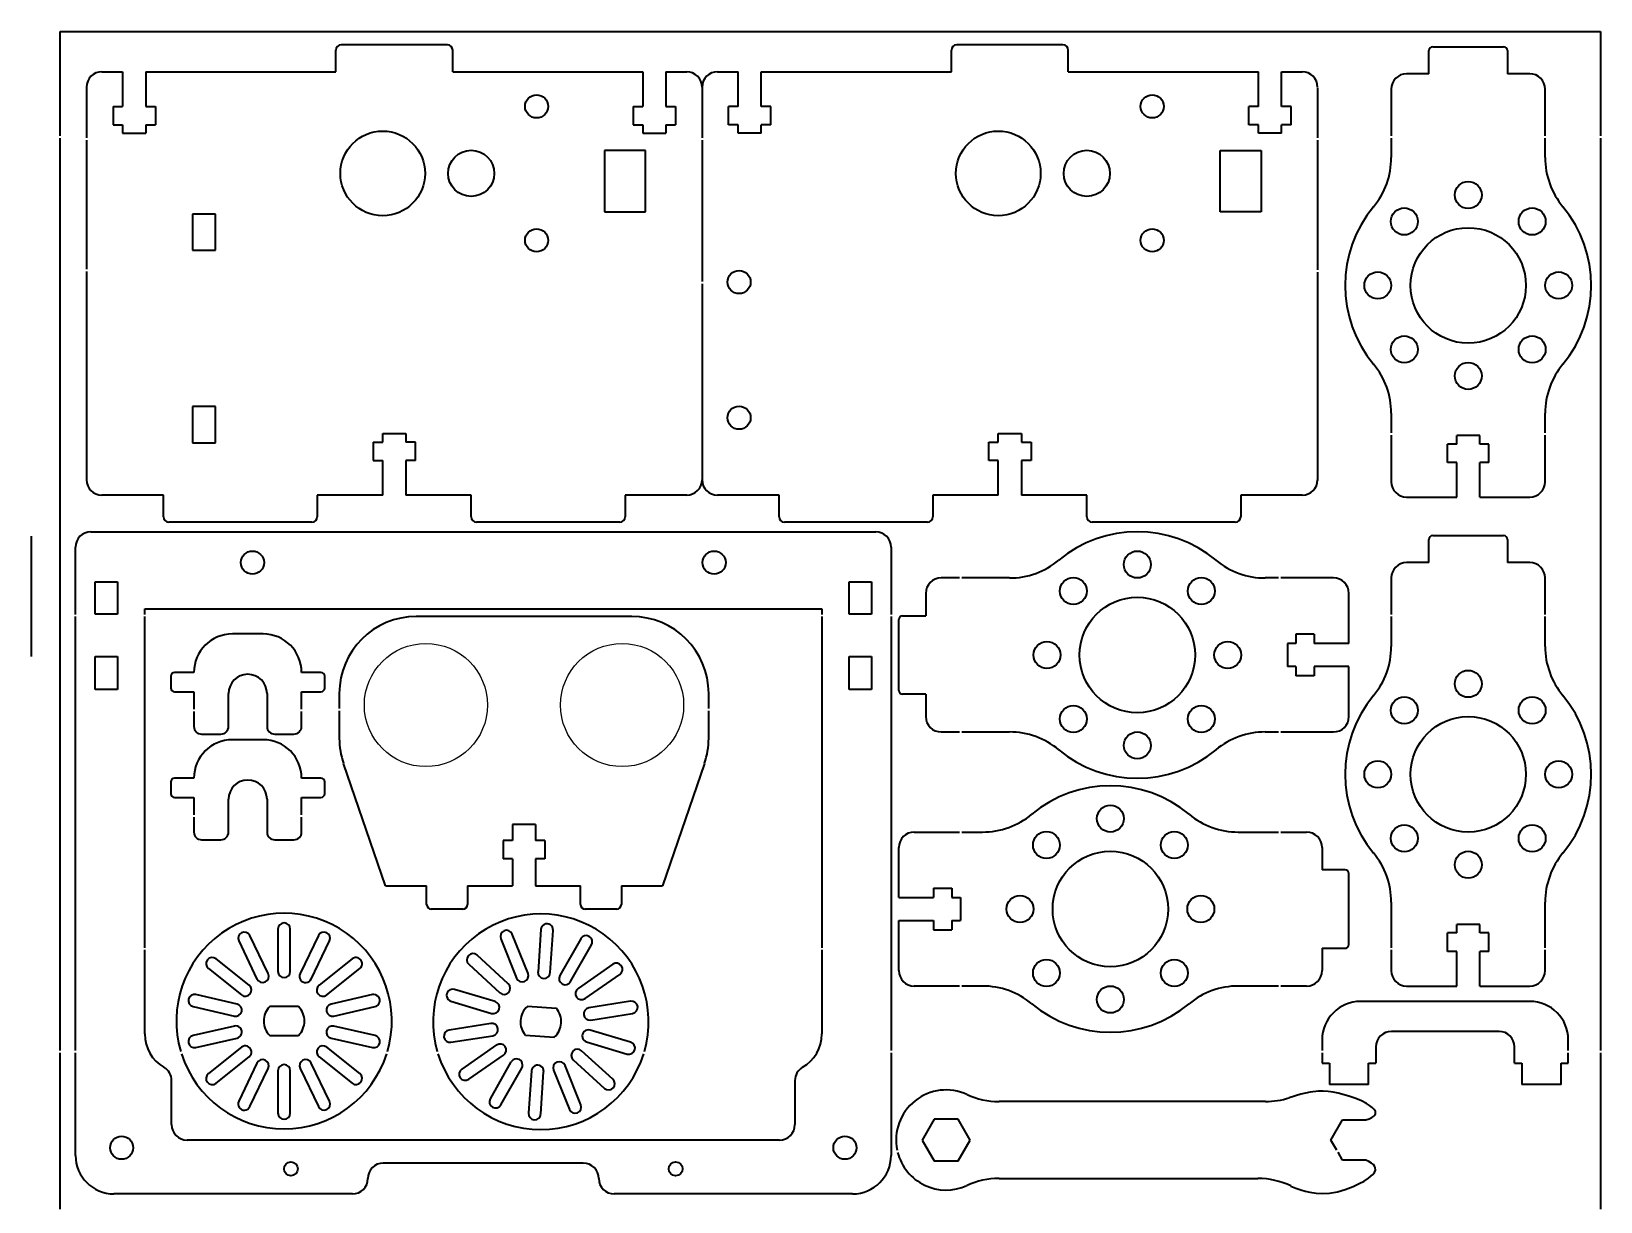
# Model space of a CAD drawing. Extents: x 358 to 1413, y -14 to 598.
# Drawn here: x 639.7 to 843.7, y 445.8 to 597.8 of the extents above; entities that cross this region are included whole.
import ezdxf

# ---------------------------------------------------------------- set-up
doc = ezdxf.new("R2010")
doc.units = 0

msp = doc.modelspace()

# ---------------------------------------------------------------- linework, layer by layer
at = {"color": 7, "lineweight": 35}
for p, q in [((643.48, 597.76), (843.69, 597.76)), ((643.48, 584.2), (643.48, 597.76)), ((843.69, 597.76), (843.69, 584.2)), ((654.61, 592.52), (679.31, 592.52)), ((694.51, 592.52), (719.21, 592.52)), ((734.61, 592.52), (759.31, 592.52)), ((774.51, 592.52), (799.21, 592.52)), ((646.91, 590.52), (646.91, 583.93)), ((726.91, 590.52), (726.91, 583.93)), ((726.91, 590.52), (726.91, 583.93)), ((806.91, 590.43), (806.91, 583.93)), ((643.48, 465.39), (643.48, 583.9)), ((646.91, 583.63), (646.91, 566.88)), ((726.91, 583.63), (726.91, 565.28)), ((806.91, 583.63), (806.91, 566.79)), ((843.69, 583.9), (843.69, 465.39)), ((646.91, 566.58), (646.91, 539.52)), ((726.91, 564.98), (726.91, 539.52)), ((806.91, 566.49), (806.91, 539.43)), ((647.48, 532.76), (749.48, 532.76)), ((645.48, 522.04), (645.48, 530.76)), ((751.48, 530.76), (751.48, 522.04)), ((654.48, 522.04), (654.48, 522.76)), ((654.48, 522.76), (742.48, 522.76)), ((742.48, 522.76), (742.48, 522.04)), ((645.48, 465.39), (645.48, 521.74)), ((654.48, 478.74), (654.48, 521.74)), ((717.77, 521.76), (689.77, 521.76)), ((742.48, 521.74), (742.48, 478.74)), ((751.48, 521.74), (751.48, 465.39)), ((654.48, 467.53), (654.48, 478.44)), ((742.48, 478.44), (742.48, 467.53)), ((834.49, 471.76), (812.49, 471.76)), ((643.48, 444.76), (643.48, 465.09)), ((645.48, 451.76), (645.48, 465.09)), ((751.48, 465.09), (751.48, 451.76)), ((843.69, 465.09), (843.69, 444.76)), ((800.13, 458.76), (765.51, 458.76)), ((736.98, 453.76), (659.98, 453.76)), ((711.48, 450.76), (685.48, 450.76)), ((765.51, 448.76), (799.14, 448.76)), ((681.48, 446.76), (650.48, 446.76)), ((746.48, 446.76), (715.48, 446.76))]:
    msp.add_line(p, q, dxfattribs=at)
at = {"color": 7, "lineweight": 35, "ltscale": 0.345001}
for p, q in [((693.81, 596.02), (680.01, 596.02)), ((773.81, 596.02), (760.01, 596.02))]:
    msp.add_line(p, q, dxfattribs=at)
at = {"color": 7, "lineweight": 35, "ltscale": 0.23}
for p, q in [((821.88, 595.76), (831.08, 595.76)), ((821.88, 532.26), (831.08, 532.26)), ((752.48, 512.16), (752.48, 521.36)), ((810.98, 479.16), (810.98, 488.36))]:
    msp.add_line(p, q, dxfattribs=at)
at = {"color": 7, "lineweight": 35, "ltscale": 0.07}
for p, q in [((679.31, 592.52), (679.31, 595.32)), ((694.51, 592.52), (694.51, 595.32)), ((759.31, 592.52), (759.31, 595.32)), ((774.51, 592.52), (774.51, 595.32)), ((656.91, 534.72), (656.91, 537.52)), ((676.91, 537.52), (676.91, 534.72)), ((696.91, 534.72), (696.91, 537.52)), ((716.91, 537.52), (716.91, 534.72)), ((736.91, 534.72), (736.91, 537.52)), ((756.91, 537.52), (756.91, 534.72)), ((776.91, 534.72), (776.91, 537.52)), ((796.91, 537.52), (796.91, 534.72)), ((808.44, 463.76), (808.44, 460.96)), ((813.54, 460.96), (813.54, 463.76)), ((833.44, 463.76), (833.44, 460.96)), ((838.54, 460.96), (838.54, 463.76))]:
    msp.add_line(p, q, dxfattribs=at)
at = {"color": 7, "lineweight": 35, "ltscale": 0.075}
for p, q in [((821.38, 592.26), (821.38, 595.26)), ((831.58, 595.26), (831.58, 592.26)), ((651.61, 592.52), (651.61, 588.02)), ((654.61, 592.52), (654.61, 588.02)), ((719.21, 592.52), (719.21, 588.02)), ((722.21, 592.52), (722.21, 588.02)), ((731.61, 588.02), (731.61, 592.52)), ((734.61, 588.02), (734.61, 592.52)), ((799.21, 588.02), (799.21, 592.52)), ((802.21, 588.02), (802.21, 592.52)), ((651.61, 584.52), (654.61, 584.52)), ((719.21, 584.52), (722.21, 584.52)), ((734.61, 584.52), (731.61, 584.52)), ((802.21, 584.52), (799.21, 584.52)), ((685.41, 545.52), (688.41, 545.52)), ((765.41, 545.52), (768.41, 545.52)), ((827.98, 545.26), (824.98, 545.26)), ((685.41, 537.52), (685.41, 542.02)), ((688.41, 542.02), (688.41, 537.52)), ((765.41, 537.52), (765.41, 542.02)), ((768.41, 542.02), (768.41, 537.52)), ((824.98, 537.26), (824.98, 541.76)), ((827.98, 537.26), (827.98, 541.76)), ((821.38, 528.76), (821.38, 531.76)), ((831.58, 531.76), (831.58, 528.76)), ((752.98, 521.86), (755.98, 521.86)), ((802.98, 518.26), (802.98, 515.26)), ((810.98, 518.26), (806.48, 518.26)), ((810.98, 515.26), (806.48, 515.26)), ((755.98, 511.66), (752.98, 511.66)), ((705.27, 494.76), (702.27, 494.76)), ((810.48, 488.86), (807.48, 488.86)), ((752.48, 485.26), (756.98, 485.26)), ((760.48, 485.26), (760.48, 482.26)), ((752.48, 482.26), (756.98, 482.26)), ((827.98, 481.76), (824.98, 481.76)), ((807.48, 478.66), (810.48, 478.66)), ((824.98, 473.76), (824.98, 478.26)), ((827.98, 473.76), (827.98, 478.26)), ((807.49, 466.76), (807.49, 465.39)), ((807.49, 465.09), (807.49, 463.76)), ((839.49, 465.39), (839.49, 466.76)), ((839.49, 463.76), (839.49, 465.09))]:
    msp.add_line(p, q, dxfattribs=at)
at = {"color": 7, "lineweight": 35, "ltscale": 0.067499}
for p, q in [((648.91, 592.52), (651.61, 592.52)), ((728.91, 592.52), (731.61, 592.52))]:
    msp.add_line(p, q, dxfattribs=at)
at = {"color": 7, "lineweight": 35, "ltscale": 0.0675}
for p, q in [((722.21, 592.52), (724.91, 592.52)), ((802.21, 592.52), (804.91, 592.52))]:
    msp.add_line(p, q, dxfattribs=at)
at = {"color": 7, "lineweight": 35, "ltscale": 0.072501}
for p, q in [((821.38, 592.26), (818.48, 592.26)), ((821.38, 528.76), (818.48, 528.76))]:
    msp.add_line(p, q, dxfattribs=at)
at = {"color": 7, "lineweight": 35, "ltscale": 0.072499}
for p, q in [((834.48, 592.26), (831.58, 592.26)), ((834.48, 528.76), (831.58, 528.76))]:
    msp.add_line(p, q, dxfattribs=at)
at = {"color": 7, "lineweight": 35, "ltscale": 0.222169}
for p, q in [((816.48, 590.26), (816.48, 584.2)), ((836.48, 584.2), (836.48, 590.26)), ((816.48, 583.9), (816.48, 581.37)), ((836.48, 581.37), (836.48, 583.9)), ((816.48, 548.15), (816.48, 545.6)), ((836.48, 545.6), (836.48, 548.15)), ((816.48, 545.3), (816.48, 539.26)), ((836.48, 539.26), (836.48, 545.3)), ((760.38, 526.76), (757.98, 526.76)), ((766.87, 526.76), (760.68, 526.76)), ((816.48, 526.76), (816.48, 522.04)), ((836.48, 522.04), (836.48, 526.76)), ((816.48, 521.74), (816.48, 517.87)), ((836.48, 517.87), (836.48, 521.74)), ((757.98, 506.76), (760.38, 506.76)), ((760.68, 506.76), (766.87, 506.76)), ((754.48, 493.76), (760.38, 493.76)), ((760.68, 493.76), (763.37, 493.76)), ((816.48, 484.65), (816.48, 478.74)), ((836.48, 478.74), (836.48, 484.65)), ((816.48, 478.44), (816.48, 475.76)), ((836.48, 475.76), (836.48, 478.44)), ((760.38, 473.76), (754.48, 473.76)), ((763.37, 473.76), (760.68, 473.76))]:
    msp.add_line(p, q, dxfattribs=at)
at = {"color": 7, "lineweight": 35, "ltscale": 0.03125}
for p, q in [((650.36, 588.02), (651.61, 588.02)), ((654.61, 588.02), (655.86, 588.02)), ((717.96, 588.02), (719.21, 588.02)), ((722.21, 588.02), (723.46, 588.02)), ((731.61, 588.02), (730.36, 588.02)), ((735.86, 588.02), (734.61, 588.02)), ((799.21, 588.02), (797.96, 588.02)), ((803.46, 588.02), (802.21, 588.02)), ((650.36, 585.62), (651.61, 585.62)), ((654.61, 585.62), (655.86, 585.62)), ((717.96, 585.62), (719.21, 585.62)), ((722.21, 585.62), (723.46, 585.62)), ((731.61, 585.62), (730.36, 585.62)), ((735.86, 585.62), (734.61, 585.62)), ((799.21, 585.62), (797.96, 585.62)), ((803.46, 585.62), (802.21, 585.62)), ((684.16, 544.42), (685.41, 544.42)), ((689.66, 544.42), (688.41, 544.42)), ((764.16, 544.42), (765.41, 544.42)), ((768.41, 544.42), (769.66, 544.42)), ((684.16, 542.02), (685.41, 542.02)), ((689.66, 542.02), (688.41, 542.02)), ((765.41, 542.02), (764.16, 542.02)), ((769.66, 542.02), (768.41, 542.02))]:
    msp.add_line(p, q, dxfattribs=at)
at = {"color": 7, "lineweight": 35, "ltscale": 0.060001}
for p, q in [((650.36, 588.02), (650.36, 585.62)), ((655.86, 588.02), (655.86, 585.62)), ((717.96, 588.02), (717.96, 585.62)), ((723.46, 588.02), (723.46, 585.62)), ((756.98, 486.46), (759.38, 486.46)), ((756.98, 481.06), (759.38, 481.06))]:
    msp.add_line(p, q, dxfattribs=at)
at = {"color": 7, "lineweight": 35, "ltscale": 0.06}
for p, q in [((730.36, 585.62), (730.36, 588.02)), ((735.86, 585.62), (735.86, 588.02)), ((797.96, 585.62), (797.96, 588.02)), ((803.46, 585.62), (803.46, 588.02)), ((764.16, 542.02), (764.16, 544.42)), ((769.66, 544.42), (769.66, 542.02)), ((823.78, 541.76), (823.78, 544.16)), ((829.18, 541.76), (829.18, 544.16)), ((701.07, 492.66), (701.07, 490.26)), ((706.47, 492.66), (706.47, 490.26)), ((691.12, 484.36), (691.12, 486.76)), ((696.42, 486.76), (696.42, 484.36)), ((711.12, 484.36), (711.12, 486.76)), ((716.42, 486.76), (716.42, 484.36)), ((823.78, 478.26), (823.78, 480.66)), ((829.18, 478.26), (829.18, 480.66))]:
    msp.add_line(p, q, dxfattribs=at)
at = {"color": 7, "lineweight": 35, "ltscale": 0.064999}
for p, q in [((651.61, 585.62), (651.61, 584.52)), ((654.61, 585.62), (654.61, 584.52)), ((719.21, 585.62), (719.21, 584.52)), ((722.21, 585.62), (722.21, 584.52)), ((759.38, 485.26), (760.48, 485.26)), ((759.38, 482.26), (760.48, 482.26))]:
    msp.add_line(p, q, dxfattribs=at)
at = {"color": 7, "lineweight": 35, "ltscale": 0.065}
for p, q in [((731.61, 584.52), (731.61, 585.62)), ((734.61, 584.52), (734.61, 585.62)), ((799.21, 584.52), (799.21, 585.62)), ((802.21, 584.52), (802.21, 585.62)), ((765.41, 544.42), (765.41, 545.52)), ((768.41, 545.52), (768.41, 544.42)), ((824.98, 544.16), (824.98, 545.26)), ((827.98, 544.16), (827.98, 545.26)), ((824.98, 480.66), (824.98, 481.76)), ((827.98, 480.66), (827.98, 481.76))]:
    msp.add_line(p, q, dxfattribs=at)
at = {"color": 7, "lineweight": 35, "ltscale": 0.132922}
for p, q in [((719.57, 582.3), (714.25, 582.3)), ((794.25, 582.3), (799.57, 582.3)), ((714.25, 574.34), (719.57, 574.34)), ((799.57, 574.34), (794.25, 574.34))]:
    msp.add_line(p, q, dxfattribs=at)
at = {"color": 7, "lineweight": 35, "ltscale": 0.19882}
for p, q in [((714.25, 582.3), (714.25, 574.34)), ((719.57, 574.34), (719.57, 582.3)), ((794.25, 574.34), (794.25, 582.3)), ((799.57, 582.3), (799.57, 574.34))]:
    msp.add_line(p, q, dxfattribs=at)
at = {"color": 7, "lineweight": 35, "ltscale": 0.00625}
for p, q in [((660.92, 574.03), (660.67, 574.03)), ((663.67, 574.03), (663.42, 574.03)), ((660.67, 569.33), (660.92, 569.33)), ((663.42, 569.33), (663.67, 569.33)), ((660.92, 549.03), (660.67, 549.03)), ((663.67, 549.03), (663.42, 549.03)), ((660.67, 544.33), (660.92, 544.33)), ((663.42, 544.33), (663.67, 544.33))]:
    msp.add_line(p, q, dxfattribs=at)
at = {"color": 7, "lineweight": 35, "ltscale": 0.1175}
for p, q in [((660.67, 574.03), (660.67, 569.33)), ((663.67, 569.33), (663.67, 574.03)), ((660.67, 549.03), (660.67, 544.33)), ((663.67, 544.33), (663.67, 549.03))]:
    msp.add_line(p, q, dxfattribs=at)
at = {"color": 7, "lineweight": 35, "ltscale": 0.0625}
for p, q in [((663.42, 574.03), (660.92, 574.03)), ((660.92, 569.33), (663.42, 569.33)), ((663.42, 549.03), (660.92, 549.03)), ((660.92, 544.33), (663.42, 544.33)), ((660.87, 514.49), (658.37, 514.49)), ((677.37, 514.49), (674.87, 514.49)), ((658.37, 511.99), (660.87, 511.99)), ((674.87, 511.99), (677.37, 511.99)), ((661.87, 506.49), (664.37, 506.49)), ((671.37, 506.49), (673.87, 506.49)), ((660.87, 500.76), (658.37, 500.76)), ((677.37, 500.76), (674.87, 500.76)), ((658.37, 498.26), (660.87, 498.26)), ((674.87, 498.26), (677.37, 498.26)), ((661.87, 492.76), (664.37, 492.76)), ((671.37, 492.76), (673.87, 492.76))]:
    msp.add_line(p, q, dxfattribs=at)
at = {"color": 7, "lineweight": 35, "ltscale": 0.065001}
for p, q in [((685.41, 544.42), (685.41, 545.52)), ((688.41, 545.52), (688.41, 544.42)), ((804.08, 518.26), (802.98, 518.26)), ((804.08, 515.26), (802.98, 515.26))]:
    msp.add_line(p, q, dxfattribs=at)
at = {"color": 7, "lineweight": 35, "ltscale": 0.059999}
for p, q in [((684.16, 544.42), (684.16, 542.02)), ((689.66, 542.02), (689.66, 544.42)), ((806.48, 519.46), (804.08, 519.46)), ((806.48, 514.06), (804.08, 514.06))]:
    msp.add_line(p, q, dxfattribs=at)
at = {"color": 7, "lineweight": 35, "ltscale": 0.03}
for p, q in [((824.98, 544.16), (823.78, 544.16)), ((829.18, 544.16), (827.98, 544.16)), ((824.98, 541.76), (823.78, 541.76)), ((829.18, 541.76), (827.98, 541.76)), ((804.08, 519.46), (804.08, 518.26)), ((806.48, 519.46), (806.48, 518.26)), ((804.08, 515.26), (804.08, 514.06)), ((806.48, 515.26), (806.48, 514.06)), ((702.27, 492.66), (701.07, 492.66)), ((706.47, 492.66), (705.27, 492.66)), ((702.27, 490.26), (701.07, 490.26)), ((706.47, 490.26), (705.27, 490.26)), ((756.98, 486.46), (756.98, 485.26)), ((759.38, 486.46), (759.38, 485.26)), ((756.98, 482.26), (756.98, 481.06)), ((759.38, 482.26), (759.38, 481.06)), ((824.98, 480.66), (823.78, 480.66)), ((829.18, 480.66), (827.98, 480.66)), ((824.98, 478.26), (823.78, 478.26)), ((829.18, 478.26), (827.98, 478.26))]:
    msp.add_line(p, q, dxfattribs=at)
at = {"color": 7, "lineweight": 35, "ltscale": 0.2}
for p, q in [((656.91, 537.52), (648.91, 537.52)), ((724.91, 537.52), (716.91, 537.52)), ((736.91, 537.52), (728.91, 537.52)), ((804.91, 537.52), (796.91, 537.52))]:
    msp.add_line(p, q, dxfattribs=at)
at = {"color": 7, "lineweight": 35, "ltscale": 0.2125}
for p, q in [((685.41, 537.52), (676.91, 537.52)), ((696.91, 537.52), (688.41, 537.52)), ((765.41, 537.52), (756.91, 537.52)), ((776.91, 537.52), (768.41, 537.52))]:
    msp.add_line(p, q, dxfattribs=at)
at = {"color": 7, "lineweight": 35, "ltscale": 0.1625}
for p, q in [((818.48, 537.26), (824.98, 537.26)), ((827.98, 537.26), (834.48, 537.26)), ((810.98, 521.74), (810.98, 524.76)), ((810.98, 518.26), (810.98, 521.74)), ((810.98, 508.76), (810.98, 515.26)), ((752.48, 485.26), (752.48, 491.76)), ((752.48, 475.76), (752.48, 482.26)), ((818.48, 473.76), (824.98, 473.76)), ((827.98, 473.76), (834.48, 473.76))]:
    msp.add_line(p, q, dxfattribs=at)
at = {"color": 7, "lineweight": 35, "ltscale": 0.465001}
for p, q in [((676.21, 534.02), (657.61, 534.02)), ((796.21, 534.02), (777.61, 534.02))]:
    msp.add_line(p, q, dxfattribs=at)
at = {"color": 7, "lineweight": 35, "ltscale": 0.464999}
msp.add_line((716.21, 534.02), (697.61, 534.02), dxfattribs=at)
at = {"color": 7, "lineweight": 35, "ltscale": 0.465002}
msp.add_line((756.21, 534.02), (737.61, 534.02), dxfattribs=at)
at = {"color": 7, "lineweight": 35, "ltscale": 0.39}
msp.add_line((639.75, 516.58), (639.75, 532.18), dxfattribs=at)
at = {"color": 7, "lineweight": 35, "ltscale": 0.105}
for p, q in [((648.03, 522.06), (648.03, 526.26)), ((650.93, 526.26), (650.93, 522.06)), ((746.03, 522.06), (746.03, 526.26)), ((748.93, 526.26), (748.93, 522.06))]:
    msp.add_line(p, q, dxfattribs=at)
at = {"color": 7, "lineweight": 35, "ltscale": 0.0725}
for p, q in [((648.03, 526.26), (650.93, 526.26)), ((746.03, 526.26), (748.93, 526.26)), ((755.98, 524.76), (755.98, 521.86)), ((650.93, 522.06), (648.03, 522.06)), ((748.93, 522.06), (746.03, 522.06)), ((648.03, 516.56), (650.93, 516.56)), ((746.03, 516.56), (748.93, 516.56)), ((650.93, 512.26), (648.03, 512.26)), ((748.93, 512.26), (746.03, 512.26)), ((755.98, 511.66), (755.98, 508.76)), ((807.48, 491.76), (807.48, 488.86)), ((807.48, 478.66), (807.48, 475.76))]:
    msp.add_line(p, q, dxfattribs=at)
at = {"color": 7, "lineweight": 35, "ltscale": 0.222168}
for p, q in [((801.82, 526.76), (800.09, 526.76)), ((808.98, 526.76), (802.12, 526.76)), ((800.09, 506.76), (801.82, 506.76)), ((802.12, 506.76), (808.98, 506.76)), ((796.59, 493.76), (801.82, 493.76)), ((802.12, 493.76), (805.48, 493.76)), ((801.82, 473.76), (796.59, 473.76)), ((805.48, 473.76), (802.12, 473.76))]:
    msp.add_line(p, q, dxfattribs=at)
at = {"color": 7, "lineweight": 35, "ltscale": 0.1}
for p, q in [((669.87, 519.49), (665.87, 519.49)), ((669.87, 505.76), (665.87, 505.76))]:
    msp.add_line(p, q, dxfattribs=at)
at = {"color": 7, "lineweight": 35, "ltscale": 0.1075}
for p, q in [((648.03, 512.26), (648.03, 516.56)), ((650.93, 516.56), (650.93, 512.26)), ((746.03, 512.26), (746.03, 516.56)), ((748.93, 516.56), (748.93, 512.26))]:
    msp.add_line(p, q, dxfattribs=at)
at = {"color": 7, "lineweight": 35, "ltscale": 0.0375}
for p, q in [((657.87, 513.99), (657.87, 512.49)), ((677.87, 512.49), (677.87, 513.99)), ((657.87, 500.26), (657.87, 498.76)), ((677.87, 498.76), (677.87, 500.26))]:
    msp.add_line(p, q, dxfattribs=at)
at = {"color": 7, "lineweight": 35, "ltscale": 0.1125}
for p, q in [((660.87, 511.99), (660.87, 509.72)), ((674.87, 509.72), (674.87, 511.99)), ((660.87, 509.42), (660.87, 507.49)), ((674.87, 507.49), (674.87, 509.42)), ((660.87, 498.26), (660.87, 495.99)), ((674.87, 495.99), (674.87, 498.26)), ((660.87, 495.69), (660.87, 493.76)), ((674.87, 493.76), (674.87, 495.69))]:
    msp.add_line(p, q, dxfattribs=at)
at = {"color": 7, "lineweight": 35, "ltscale": 0.106601}
for p, q in [((665.37, 507.49), (665.37, 511.75)), ((670.37, 511.75), (670.37, 507.49)), ((665.37, 493.76), (665.37, 498.02)), ((670.37, 498.02), (670.37, 493.76))]:
    msp.add_line(p, q, dxfattribs=at)
at = {"color": 7, "lineweight": 35, "ltscale": 0.145833}
for p, q in [((679.77, 511.76), (679.77, 509.8)), ((727.77, 509.8), (727.77, 511.76)), ((679.77, 509.5), (679.77, 505.93)), ((727.77, 505.93), (727.77, 509.5))]:
    msp.add_line(p, q, dxfattribs=at)
at = {"color": 7, "lineweight": 35, "ltscale": 0.420833}
for p, q in [((685.77, 486.76), (680.31, 502.68)), ((727.23, 502.68), (721.77, 486.76))]:
    msp.add_line(p, q, dxfattribs=at)
at = {"color": 7, "lineweight": 35, "ltscale": 0.09}
for p, q in [((702.27, 494.76), (702.27, 492.66)), ((705.27, 494.76), (705.27, 492.66))]:
    msp.add_line(p, q, dxfattribs=at)
at = {"color": 7, "lineweight": 35, "ltscale": 0.05}
for p, q in [((702.27, 490.26), (702.27, 486.76)), ((705.27, 490.26), (705.27, 486.76))]:
    msp.add_line(p, q, dxfattribs=at)
at = {"color": 7, "lineweight": 35, "ltscale": 0.13375}
for p, q in [((685.77, 486.76), (691.12, 486.76)), ((716.42, 486.76), (721.77, 486.76))]:
    msp.add_line(p, q, dxfattribs=at)
at = {"color": 7, "lineweight": 35, "ltscale": 0.14625}
for p, q in [((696.42, 486.76), (702.27, 486.76)), ((705.27, 486.76), (711.12, 486.76))]:
    msp.add_line(p, q, dxfattribs=at)
at = {"color": 7, "lineweight": 35, "ltscale": 0.102499}
for p, q in [((695.82, 483.76), (691.72, 483.76)), ((715.82, 483.76), (711.72, 483.76))]:
    msp.add_line(p, q, dxfattribs=at)
at = {"color": 7, "lineweight": 35, "ltscale": 0.1375}
for p, q in [((666.69, 479.63), (669.07, 474.67)), ((670.51, 475.37), (668.13, 480.32)), ((671.79, 481.16), (671.79, 475.66)), ((673.39, 475.66), (673.39, 481.16)), ((677.06, 480.32), (674.67, 475.37)), ((676.11, 474.67), (678.5, 479.63)), ((700.76, 479.9), (702.81, 474.8)), ((704.29, 475.4), (702.24, 480.5)), ((705.95, 481.09), (705.59, 475.6)), ((707.18, 475.5), (707.55, 480.99)), ((711.15, 479.91), (708.44, 475.12)), ((668.05, 473.86), (663.75, 477.28)), ((681.44, 477.28), (677.14, 473.86)), ((701.73, 474.05), (697.67, 477.76)), ((709.83, 474.33), (712.54, 479.12)), ((662.75, 476.03), (667.05, 472.6)), ((678.13, 472.6), (682.43, 476.03)), ((715.32, 476.59), (710.8, 473.45)), ((711.71, 472.14), (716.23, 475.27)), ((700.01, 471.73), (694.74, 473.31)), ((666.48, 471.42), (661.12, 472.65)), ((694.28, 471.78), (699.55, 470.2)), ((717.63, 471.78), (712.2, 470.92)), ((660.76, 471.09), (666.13, 469.86)), ((679.06, 469.86), (684.42, 471.09)), ((712.45, 469.34), (717.88, 470.2)), ((666.13, 468.55), (660.76, 467.33)), ((684.42, 467.33), (679.06, 468.55)), ((699.46, 468.89), (694.03, 468.03)), ((694.28, 466.45), (699.71, 467.31)), ((717.63, 466.45), (712.36, 468.03)), ((661.12, 465.77), (666.48, 466.99)), ((667.05, 465.81), (662.75, 462.38)), ((682.43, 462.38), (678.13, 465.81)), ((678.7, 466.99), (684.06, 465.77)), ((700.2, 466.1), (695.68, 462.96)), ((715.32, 461.65), (711.26, 465.36)), ((711.9, 466.5), (717.17, 464.92)), ((663.75, 461.13), (668.05, 464.56)), ((669.07, 463.74), (666.69, 458.79)), ((668.13, 458.09), (670.51, 463.05)), ((674.67, 463.05), (677.06, 458.09)), ((678.5, 458.79), (676.11, 463.74)), ((677.14, 464.56), (681.44, 461.13)), ((696.59, 461.65), (701.11, 464.78)), ((702.08, 463.9), (699.37, 459.11)), ((700.76, 458.32), (703.47, 463.11)), ((711.15, 458.33), (709.1, 463.43)), ((710.18, 464.18), (714.24, 460.47)), ((671.79, 462.76), (671.79, 457.26)), ((673.39, 457.26), (673.39, 462.76)), ((704.73, 462.73), (704.36, 457.25)), ((705.96, 457.14), (706.32, 462.63)), ((707.62, 462.83), (709.67, 457.73))]:
    msp.add_line(p, q, dxfattribs=at)
at = {"color": 7, "lineweight": 35, "ltscale": 0.137499}
msp.add_line((696.59, 476.58), (700.65, 472.87), dxfattribs=at)
at = {"color": 7, "lineweight": 35, "ltscale": 0.137501}
msp.add_line((684.06, 472.65), (678.7, 471.42), dxfattribs=at)
at = {"color": 7, "lineweight": 35, "ltscale": 0.093633}
for p, q in [((707.95, 470.86), (704.21, 471.11)), ((674.46, 471.08), (670.72, 471.08)), ((670.72, 467.33), (674.46, 467.33)), ((703.96, 467.37), (707.7, 467.12))]:
    msp.add_line(p, q, dxfattribs=at)
at = {"color": 7, "lineweight": 35, "ltscale": 0.35}
msp.add_line((830.49, 467.86), (816.49, 467.86), dxfattribs=at)
at = {"color": 7, "lineweight": 35, "ltscale": 0.0525}
for p, q in [((814.49, 465.86), (814.49, 463.76)), ((832.49, 463.76), (832.49, 465.86))]:
    msp.add_line(p, q, dxfattribs=at)
at = {"color": 7, "lineweight": 35, "ltscale": 0.025}
for p, q in [((807.49, 463.76), (808.44, 463.76)), ((813.54, 463.76), (814.49, 463.76)), ((832.49, 463.76), (833.44, 463.76)), ((838.54, 463.76), (839.49, 463.76))]:
    msp.add_line(p, q, dxfattribs=at)
at = {"color": 7, "lineweight": 35, "ltscale": 0.142688}
for p, q in [((657.98, 455.76), (657.98, 461.47)), ((738.98, 461.47), (738.98, 455.76))]:
    msp.add_line(p, q, dxfattribs=at)
at = {"color": 7, "lineweight": 35, "ltscale": 0.125}
for p, q in [((813.54, 460.96), (808.44, 460.96)), ((838.54, 460.96), (833.44, 460.96))]:
    msp.add_line(p, q, dxfattribs=at)
at = {"color": 7, "lineweight": 35, "ltscale": 0.07828}
for p, q in [((757.07, 456.47), (755.5, 453.76)), ((761.76, 453.76), (760.2, 456.47)), ((755.5, 453.76), (757.07, 451.05)), ((760.2, 451.05), (761.76, 453.76))]:
    msp.add_line(p, q, dxfattribs=at)
at = {"color": 7, "lineweight": 35, "ltscale": 0.078279}
for p, q in [((760.2, 456.47), (757.07, 456.47)), ((757.07, 451.05), (760.2, 451.05))]:
    msp.add_line(p, q, dxfattribs=at)
at = {"color": 7, "lineweight": 35, "ltscale": 0.07595}
for p, q in [((808.63, 453.76), (810.15, 456.39)), ((810.15, 456.39), (813.19, 456.39)), ((809.39, 452.46), (808.63, 453.76)), ((810.15, 451.13), (809.56, 452.16)), ((813.19, 451.13), (810.15, 451.13))]:
    msp.add_line(p, q, dxfattribs=at)
at = {"color": 7, "lineweight": 35}
for points in [[(813.19, 456.39), (813.6, 456.52), (813.96, 456.68), (814.23, 456.87), (814.37, 457.02), (814.44, 457.18), (814.42, 457.45), (814.27, 457.72), (814.01, 457.99), (813.67, 458.24), (813.28, 458.48), (812.6, 458.83), (811.87, 459.14), (810.97, 459.47), (809.59, 459.86), (808.92, 459.98), (808.28, 460.07), (807.64, 460.1), (807.03, 460.09), (805.92, 459.97), (804.71, 459.7), (803.23, 459.25)], [(803.44, 447.78), (804.07, 447.51), (804.72, 447.27), (805.29, 447.1), (805.88, 446.97), (806.73, 446.85), (807.59, 446.82), (808.46, 446.87), (809.48, 447.04), (810.51, 447.33), (811.55, 447.73), (812.32, 448.09), (812.95, 448.43), (813.54, 448.82), (813.83, 449.05), (814.08, 449.3), (814.28, 449.56), (814.41, 449.86), (814.4, 450.17), (814.32, 450.37), (814.18, 450.56), (813.91, 450.77), (813.58, 450.96), (813.19, 451.13)]]:
    msp.add_lwpolyline(points, dxfattribs=at)
for centre, radius in [((705.41, 588.02), 1.5), ((785.41, 588.02), 1.5), ((685.41, 579.32), 5.5), ((765.41, 579.32), 5.5), ((696.91, 579.32), 3), ((776.91, 579.32), 3), ((826.48, 576.51), 1.75), ((818.17, 573.07), 1.75), ((834.79, 573.07), 1.75), ((705.41, 570.62), 1.5), ((785.41, 570.62), 1.5), ((826.48, 564.76), 7.5), ((731.72, 565.2), 1.5), ((814.73, 564.76), 1.75), ((838.23, 564.76), 1.75), ((818.17, 556.45), 1.75), ((834.79, 556.45), 1.75), ((826.48, 553.01), 1.75), ((731.72, 547.58), 1.5), ((668.48, 528.76), 1.5), ((728.48, 528.76), 1.5), ((783.48, 528.51), 1.75), ((775.17, 525.07), 1.75), ((791.79, 525.07), 1.75), ((783.48, 516.76), 7.5), ((771.73, 516.76), 1.75), ((795.23, 516.76), 1.75), ((826.48, 513.01), 1.75), ((775.17, 508.45), 1.75), ((791.79, 508.45), 1.75), ((818.17, 509.57), 1.75), ((834.79, 509.57), 1.75), ((826.48, 501.26), 7.5), ((783.48, 505.01), 1.75), ((814.73, 501.26), 1.75), ((838.23, 501.26), 1.75), ((779.98, 495.51), 1.75), ((771.67, 492.07), 1.75), ((788.29, 492.07), 1.75), ((818.17, 492.95), 1.75), ((834.79, 492.95), 1.75), ((779.98, 483.76), 7.5), ((826.48, 489.51), 1.75), ((768.23, 483.76), 1.75), ((791.73, 483.76), 1.75), ((771.67, 475.45), 1.75), ((788.29, 475.45), 1.75), ((779.98, 472.01), 1.75), ((651.48, 452.76), 1.5), ((745.48, 452.76), 1.5), ((673.48, 450.01), 0.9), ((723.48, 450.01), 0.9)]:
    msp.add_circle(centre, radius, dxfattribs=at)
for centre in [(691.02, 510.26), (716.52, 510.26)]:
    msp.add_circle(centre, 8)
for centre, radius, start, end in [((680.01, 595.32), 0.7, 90, 180), ((693.81, 595.32), 0.7, 0, 90), ((760.01, 595.32), 0.7, 90, 180), ((773.81, 595.32), 0.7, 0, 90), ((821.88, 595.26), 0.5, 90, 180), ((831.08, 595.26), 0.5, 0, 90), ((648.91, 590.52), 2, 90, 180), ((724.91, 590.52), 2, 0, 90), ((728.91, 590.52), 2, 90, 180), ((804.91, 590.52), 2, 0, 90), ((818.48, 590.26), 2, 90, 180), ((834.48, 590.26), 2, 360, 90), ((806.48, 581.37), 10, 320.2849, 0), ((846.48, 581.37), 10, 180, 219.7151), ((826.48, 564.76), 16, 140.2849, 219.7151), ((826.48, 564.76), 16, 320.2849, 39.7151), ((806.48, 548.15), 10, 0, 39.7151), ((846.48, 548.15), 10, 140.2849, 180), ((648.91, 539.52), 2, 180, 270), ((724.91, 539.52), 2, 270, 0), ((728.91, 539.52), 2, 180, 270), ((804.91, 539.52), 2, 270, 0), ((818.48, 539.26), 2, 180, 270), ((834.48, 539.26), 2, 270, 0), ((657.61, 534.72), 0.7, 180, 270), ((676.21, 534.72), 0.7, 270, 0), ((697.61, 534.72), 0.7, 180, 270), ((716.21, 534.72), 0.7, 270, 0), ((737.61, 534.72), 0.7, 180, 270), ((756.21, 534.72), 0.7, 270, 0), ((777.61, 534.72), 0.7, 180, 270), ((796.21, 534.72), 0.7, 270, 0), ((647.48, 530.76), 2, 90, 180), ((749.48, 530.76), 2, 360, 90), ((783.48, 516.76), 16, 50.2849, 129.7151), ((821.88, 531.76), 0.5, 90, 180), ((831.08, 531.76), 0.5, 0, 90), ((766.87, 536.76), 10, 270, 309.7151), ((800.09, 536.76), 10, 230.2849, 270), ((818.48, 526.76), 2, 90, 180), ((834.48, 526.76), 2, 360, 90), ((757.98, 524.76), 2, 90, 180), ((808.98, 524.76), 2, 360, 90), ((689.77, 511.76), 10, 90, 180), ((717.77, 511.76), 10, 360, 90), ((752.98, 521.36), 0.5, 90, 180), ((665.87, 514.49), 5, 90, 180), ((669.87, 514.49), 5, 0, 90), ((806.48, 517.87), 10, 320.2849, 0), ((846.48, 517.87), 10, 180, 219.7151), ((658.37, 513.99), 0.5, 90, 180), ((667.87, 511.75), 2.5, 0, 180), ((677.37, 513.99), 0.5, 0, 90), ((658.37, 512.49), 0.5, 180, 270), ((677.37, 512.49), 0.5, 270, 0), ((752.98, 512.16), 0.5, 180, 270), ((826.48, 501.26), 16, 140.2849, 219.7151), ((826.48, 501.26), 16, 320.2849, 39.7151), ((757.98, 508.76), 2, 180, 270), ((808.98, 508.76), 2, 270, 0), ((661.87, 507.49), 1, 180, 270), ((664.37, 507.49), 1, 270, 0), ((671.37, 507.49), 1, 180, 270), ((673.87, 507.49), 1, 270, 0), ((689.77, 505.93), 10, 180, 198.9246), ((717.77, 505.93), 10, 341.0754, 360), ((766.87, 496.76), 10, 50.2849, 90), ((800.09, 496.76), 10, 90, 129.7151), ((665.87, 500.76), 5, 90, 180), ((669.87, 500.76), 5, 0, 90), ((783.48, 516.76), 16, 230.2849, 309.7151), ((658.37, 500.26), 0.5, 90, 180), ((667.87, 498.02), 2.5, 0, 180), ((677.37, 500.26), 0.5, 0, 90), ((779.98, 483.76), 16, 50.2849, 129.7151), ((658.37, 498.76), 0.5, 180, 270), ((677.37, 498.76), 0.5, 270, 0), ((763.37, 503.76), 10, 270, 309.7151), ((796.59, 503.76), 10, 230.2849, 270), ((661.87, 493.76), 1, 180, 270), ((664.37, 493.76), 1, 270, 0), ((671.37, 493.76), 1, 180, 270), ((673.87, 493.76), 1, 270, 0), ((754.48, 491.76), 2, 90, 180), ((805.48, 491.76), 2, 0, 90), ((806.48, 484.65), 10, 0, 39.7151), ((846.48, 484.65), 10, 140.2849, 180), ((810.48, 488.36), 0.5, 0, 90), ((691.72, 484.36), 0.6, 180, 270), ((695.82, 484.36), 0.6, 270, 0), ((711.72, 484.36), 0.6, 180, 270), ((715.82, 484.36), 0.6, 270, 360), ((672.59, 469.21), 14, 343.5983, 196.4017), ((672.59, 481.16), 0.8, 0, 180), ((705.96, 469.12), 14, 343.9936, 196.0064), ((706.75, 481.04), 0.8, 356.1853, 176.1853), ((667.41, 479.97), 0.8, 25.7143, 205.7143), ((677.78, 479.97), 0.8, 334.2857, 154.2857), ((701.5, 480.2), 0.8, 21.8996, 201.8996), ((711.84, 479.51), 0.8, 330.4711, 150.4711), ((663.25, 476.66), 0.8, 51.4286, 231.4286), ((681.93, 476.66), 0.8, 308.5714, 128.5714), ((697.13, 477.17), 0.8, 47.6139, 227.6139), ((810.48, 479.16), 0.5, 270, 0), ((669.79, 475.02), 0.8, 205.7143, 25.7143), ((672.59, 475.66), 0.8, 180, 360), ((675.39, 475.02), 0.8, 154.2857, 334.2857), ((703.55, 475.1), 0.8, 201.8996, 21.8996), ((706.38, 475.55), 0.8, 176.1853, 356.1853), ((715.77, 475.93), 0.8, 304.7568, 124.7568), ((754.48, 475.76), 2, 180, 270), ((805.48, 475.76), 2, 270, 360), ((818.48, 475.76), 2, 180, 270), ((834.48, 475.76), 2, 270, 0), ((667.55, 473.23), 0.8, 231.4286, 51.4286), ((677.63, 473.23), 0.8, 128.5714, 308.5714), ((694.51, 472.54), 0.8, 73.3282, 253.3282), ((701.19, 473.46), 0.8, 227.6139, 47.6139), ((709.13, 474.73), 0.8, 150.4711, 330.4711), ((711.25, 472.79), 0.8, 124.7568, 304.7568), ((763.37, 463.76), 10, 50.2849, 90), ((796.59, 463.76), 10, 90, 129.7151), ((660.94, 471.87), 0.8, 77.1429, 257.1429), ((666.3, 470.64), 0.8, 257.1429, 77.1429), ((678.88, 470.64), 0.8, 102.8571, 282.8571), ((684.24, 471.87), 0.8, 282.8571, 102.8571), ((699.78, 470.97), 0.8, 253.3282, 73.3282), ((705.96, 469.12), 2.65, 131.1496, 221.221), ((717.76, 470.99), 0.8, 279.0425, 99.0425), ((779.98, 483.76), 16, 230.2849, 309.7151), ((812.49, 466.76), 5, 90, 180), ((834.49, 466.76), 5, 0, 90), ((672.59, 469.21), 2.65, 134.9643, 225.0357), ((672.59, 469.21), 2.65, 314.9643, 45.0357), ((705.96, 469.12), 2.65, 311.1497, 41.221), ((712.32, 470.13), 0.8, 99.0425, 279.0425), ((659.48, 467.53), 5, 180, 240), ((660.94, 466.55), 0.8, 102.8571, 282.8571), ((666.3, 467.77), 0.8, 282.8571, 102.8571), ((678.88, 467.77), 0.8, 77.1429, 257.1429), ((684.24, 466.55), 0.8, 257.1429, 77.1429), ((694.15, 467.24), 0.8, 99.0425, 279.0425), ((699.59, 468.1), 0.8, 279.0425, 99.0425), ((712.13, 467.26), 0.8, 73.3282, 253.3282), ((737.48, 467.53), 5, 300, 0), ((816.49, 465.86), 2, 90, 180), ((830.49, 465.86), 2, 360, 90), ((667.55, 465.19), 0.8, 308.5714, 128.5714), ((677.63, 465.19), 0.8, 51.4286, 231.4286), ((700.66, 465.44), 0.8, 304.7568, 124.7568), ((710.72, 464.77), 0.8, 47.6139, 227.6139), ((717.4, 465.69), 0.8, 253.3282, 73.3282), ((655.98, 461.47), 2, 360, 60), ((672.59, 469.21), 14, 197.6859, 342.3141), ((669.79, 463.4), 0.8, 334.2857, 154.2857), ((672.59, 462.76), 0.8, 0, 180), ((675.39, 463.4), 0.8, 25.7143, 205.7143), ((705.96, 469.12), 14, 197.2879, 342.7121), ((696.14, 462.3), 0.8, 124.7568, 304.7568), ((702.78, 463.5), 0.8, 330.4711, 150.4711), ((705.53, 462.68), 0.8, 356.1853, 176.1853), ((708.36, 463.13), 0.8, 21.8996, 201.8996), ((740.98, 461.47), 2, 120, 180), ((663.25, 461.76), 0.8, 128.5714, 308.5714), ((681.93, 461.76), 0.8, 231.4286, 51.4286), ((714.78, 461.06), 0.8, 227.6139, 47.6139), ((700.07, 458.72), 0.8, 150.4711, 330.4711), ((758.63, 453.76), 6.5, 65.38, 191.5672), ((765.51, 468.76), 10, 245.38, 270), ((800.13, 468.76), 10, 270, 288.0655), ((667.41, 458.44), 0.8, 154.2857, 334.2857), ((672.59, 457.26), 0.8, 180, 0), ((677.78, 458.44), 0.8, 205.7143, 25.7143), ((705.16, 457.19), 0.8, 176.1853, 356.1853), ((710.41, 458.03), 0.8, 201.8996, 21.8996), ((659.98, 455.76), 2, 180, 270), ((736.98, 455.76), 2, 270, 0), ((650.48, 451.76), 5, 180, 270), ((685.48, 448.76), 2, 90, 180), ((711.48, 448.76), 2, 360, 90), ((746.48, 451.76), 5, 270, 360), ((758.63, 453.76), 6.5, 194.2806, 294.62), ((681.48, 448.76), 2, 270, 0), ((715.48, 448.76), 2, 180, 270), ((765.51, 438.76), 10, 90, 114.62), ((799.14, 438.76), 10, 64.4905, 90)]:
    msp.add_arc(centre, radius, start, end, dxfattribs=at)

doc.saveas('drawing.dxf')
